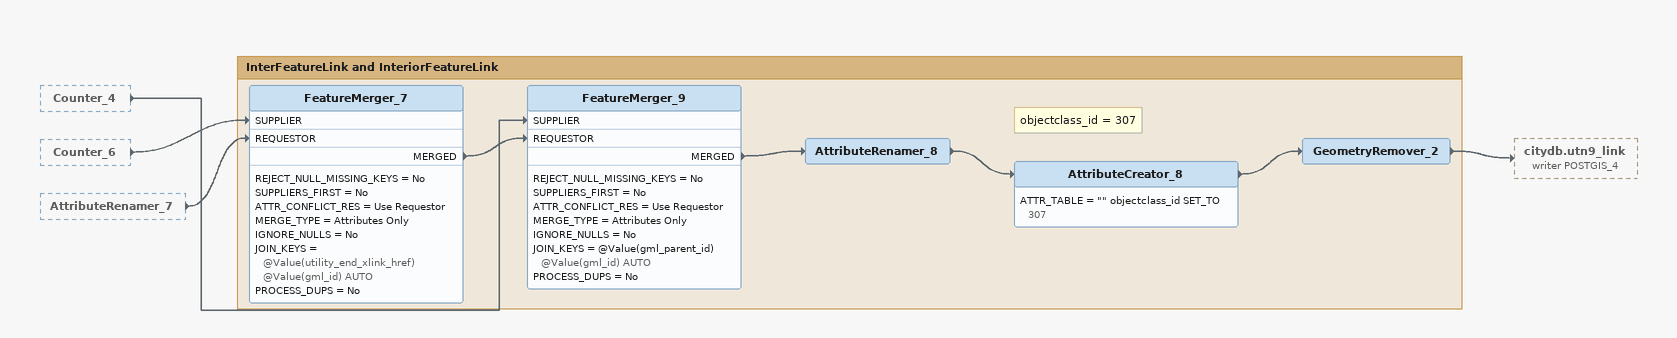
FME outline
Counter_4 [outside]
    -> FeatureMerger_9 [SUPPLIER]
Counter_6 [outside]
    -> FeatureMerger_7 [SUPPLIER]
AttributeRenamer_7 [outside]
    -> FeatureMerger_7 [REQUESTOR]

Bookmark: InterFeatureLink and InteriorFeatureLink
FeatureMerger_7
    REJECT_NULL_MISSING_KEYS = No
    SUPPLIERS_FIRST = No
    ATTR_CONFLICT_RES = Use Requestor
    MERGE_TYPE = Attributes Only
    IGNORE_NULLS = No
    JOIN_KEYS = @Value(utility_end_xlink_href) @Value(gml_id) AUTO
    PROCESS_DUPS = No
    MERGED -> FeatureMerger_9 [REQUESTOR]
FeatureMerger_9
    REJECT_NULL_MISSING_KEYS = No
    SUPPLIERS_FIRST = No
    ATTR_CONFLICT_RES = Use Requestor
    MERGE_TYPE = Attributes Only
    IGNORE_NULLS = No
    JOIN_KEYS = @Value(gml_parent_id) @Value(gml_id) AUTO
    PROCESS_DUPS = No
    MERGED -> AttributeRenamer_8
AttributeRenamer_8
    -> AttributeCreator_8
Note: objectclass_id = 307
AttributeCreator_8
    ATTR_TABLE = "" objectclass_id SET_TO 307
    -> GeometryRemover_2
GeometryRemover_2
    -> citydb.utn9_link (writer POSTGIS_4)
